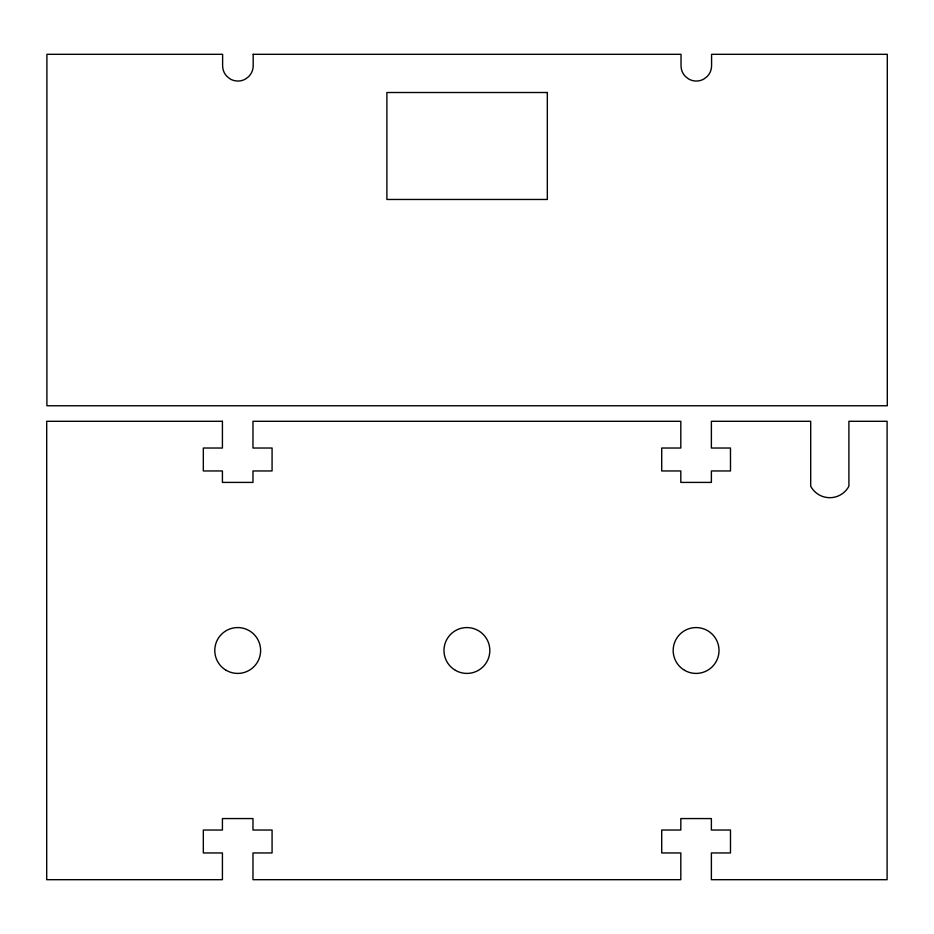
<?xml version="1.0" encoding="UTF-8"?>
<svg xmlns="http://www.w3.org/2000/svg" width="934" height="934" viewBox="0 0 934 934"><rect width="100%" height="100%" fill="white"/><g stroke="black" fill="none" stroke-linecap="round" stroke-linejoin="round"><path stroke-width="1.4" d="M253.184 54.312L253.184 65.999A15.283 15.283 0 0 1 248.549 76.728L245.35 79.11A15.283 15.283 0 0 1 230.068 78.888L226.939 76.413A15.283 15.283 0 0 1 222.619 65.543L222.619 54.312L46.898 54.312L46.898 405.753L887.3 405.753L887.3 54.312L711.58 54.312L711.58 65.765A15.283 15.283 0 0 1 707.108 76.576L703.944 79.005A15.283 15.283 0 0 1 688.662 79.005L685.498 76.576A15.283 15.283 0 0 1 681.026 65.765L681.026 54.312L253.184 54.312M547.324 92.513L386.886 92.513L386.886 199.467L547.324 199.467L547.324 92.513M222.42 421.292L46.7 421.292L46.7 879.688L222.42 879.688L222.42 852.952L203.32 852.952L203.32 830.034L222.42 830.034L222.42 818.569L252.974 818.569L252.974 830.034L272.074 830.034L272.074 852.952L252.974 852.952L252.974 879.688L680.816 879.688L680.816 852.952L661.716 852.952L661.716 830.034L680.816 830.034L680.816 818.569L711.381 818.569L711.381 830.034L730.481 830.034L730.481 852.952L711.381 852.952L711.381 879.688L887.102 879.688L887.102 421.292L848.901 421.292L848.901 486.229A21.645 21.645 0 0 1 810.7 486.229L810.7 421.292L711.381 421.292L711.381 448.028L730.481 448.028L730.481 470.958L711.381 470.958L711.381 482.411L680.816 482.411L680.816 470.958L661.716 470.958L661.716 448.028L680.816 448.028L680.816 421.292L252.974 421.292L252.974 448.028L272.074 448.028L272.074 470.958L252.974 470.958L252.974 482.411L222.42 482.411L222.42 470.958L203.32 470.958L203.32 448.028L222.42 448.028L222.42 421.292M226.238 670.343A22.918 22.918 0 0 0 260.621 650.496A22.918 22.918 0 0 0 226.238 630.648A22.918 22.918 0 0 0 226.238 670.343M455.442 670.343A22.918 22.918 0 0 0 489.825 650.496A22.918 22.918 0 0 0 455.442 630.648A22.918 22.918 0 0 0 455.442 670.343M684.634 670.343A22.918 22.918 0 0 0 719.017 650.496A22.918 22.918 0 0 0 684.634 630.648A22.918 22.918 0 0 0 684.634 670.343"/></g></svg>
